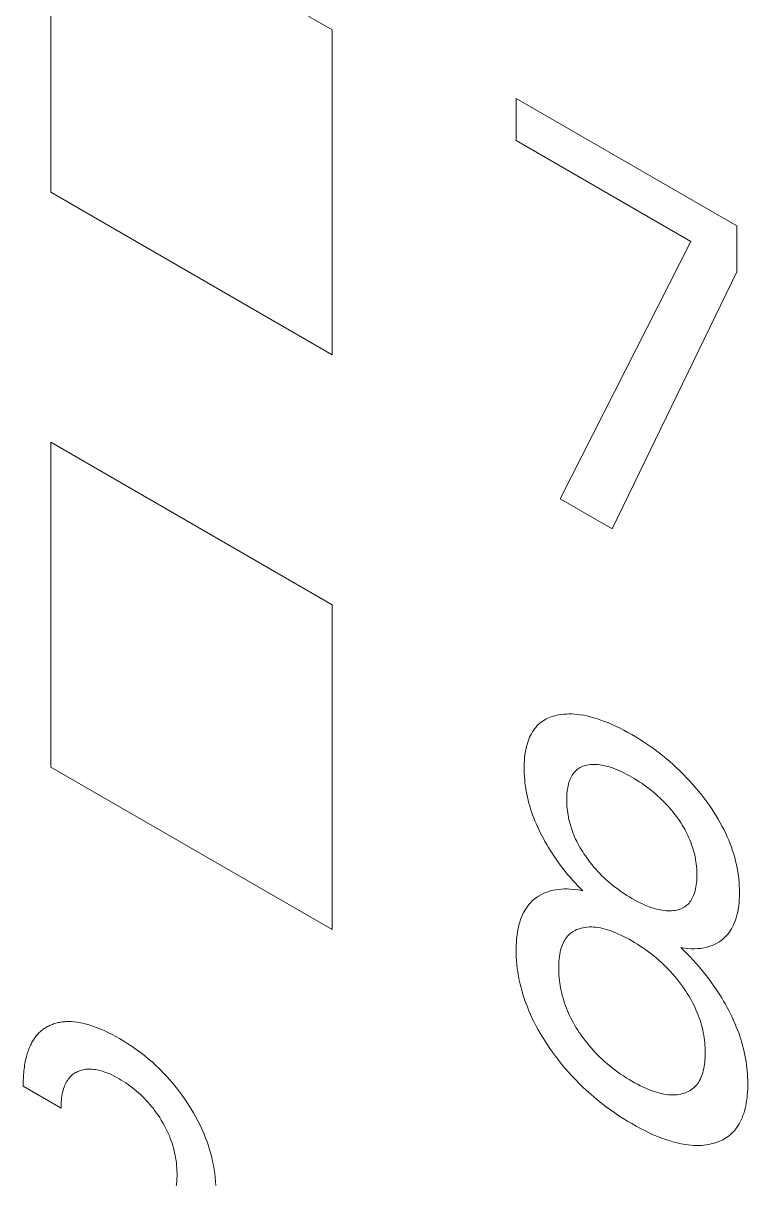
# Model space of a CAD drawing. Header units: inches. Extents: x 67578 to 72421, y -34894 to -31675.
# Drawn here: x 69722.44 to 69726.2, y -33403.04 to -33397.01 of the extents above; entities that cross this region are included whole.
import ezdxf

# ---------------------------------------------------------------- set-up
doc = ezdxf.new("R2010")
doc.units = ezdxf.units.IN
doc.header["$MEASUREMENT"] = 0

# ---------------------------------------------------------------- blocks, each defined once
blk = doc.blocks.new('ET200S')
at = {"lineweight": 0}
for p, q in [((82.6929, -31.0604), (81.7737, -30.5297)), ((81.7737, -30.5297), (81.7737, -31.5912)), ((82.6929, -32.1219), (82.6929, -31.0604)), ((83.2939, -31.2849), (84.0148, -31.7011)), ((83.2939, -31.4221), (83.2939, -31.2849)), ((83.8653, -31.7519), (83.2939, -31.4221)), ((81.7737, -31.5912), (82.6929, -32.1219)), ((84.0148, -31.7011), (84.0148, -31.8513)), ((83.4375, -32.5926), (83.8653, -31.7519)), ((84.0148, -31.8513), (83.6082, -32.6911)), ((82.6929, -32.9384), (81.7737, -32.4077)), ((81.7737, -32.4077), (81.7737, -33.4691)), ((83.6082, -32.6911), (83.4375, -32.5926)), ((82.6929, -33.9998), (82.6929, -32.9384)), ((83.3915, -33.3123), (83.386, -33.3153)), ((83.3971, -33.3095), (83.3915, -33.3123)), ((83.4029, -33.307), (83.3971, -33.3095)), ((83.4088, -33.3047), (83.4029, -33.307)), ((83.4149, -33.3028), (83.4088, -33.3047)), ((83.4211, -33.301), (83.4149, -33.3028)), ((83.4274, -33.2996), (83.4211, -33.301)), ((83.4338, -33.2983), (83.4274, -33.2996)), ((83.442, -33.297), (83.4338, -33.2983)), ((83.4504, -33.2961), (83.442, -33.297)), ((83.459, -33.2956), (83.4504, -33.2961)), ((83.4676, -33.2954), (83.459, -33.2956)), ((83.4764, -33.2955), (83.4676, -33.2954)), ((83.4853, -33.296), (83.4764, -33.2955)), ((83.4943, -33.2968), (83.4853, -33.296)), ((83.5033, -33.298), (83.4943, -33.2968)), ((83.5144, -33.2998), (83.5033, -33.298)), ((83.5256, -33.302), (83.5144, -33.2998)), ((83.5369, -33.3047), (83.5256, -33.302)), ((83.5482, -33.3078), (83.5369, -33.3047)), ((83.5597, -33.3113), (83.5482, -33.3078)), ((83.5712, -33.3152), (83.5597, -33.3113)), ((83.3505, -33.349), (83.347, -33.3543)), ((83.3541, -33.344), (83.3505, -33.349)), ((83.358, -33.3391), (83.3541, -33.344)), ((83.3621, -33.3346), (83.358, -33.3391)), ((83.3663, -33.3303), (83.3621, -33.3346)), ((83.3707, -33.3263), (83.3663, -33.3303)), ((83.3756, -33.3224), (83.3707, -33.3263)), ((83.3807, -33.3187), (83.3756, -33.3224)), ((83.386, -33.3153), (83.3807, -33.3187)), ((83.5828, -33.3195), (83.5712, -33.3152)), ((83.5954, -33.3246), (83.5828, -33.3195)), ((83.6081, -33.3301), (83.5954, -33.3246)), ((83.6209, -33.336), (83.6081, -33.3301)), ((83.6337, -33.3422), (83.6209, -33.336)), ((83.6464, -33.3488), (83.6337, -33.3422)), ((83.6592, -33.3557), (83.6464, -33.3488)), ((83.3329, -33.3843), (83.3306, -33.3914)), ((83.3353, -33.3779), (83.3329, -33.3843)), ((83.3379, -33.3717), (83.3353, -33.3779)), ((83.3407, -33.3656), (83.3379, -33.3717)), ((83.3438, -33.3599), (83.3407, -33.3656)), ((83.347, -33.3543), (83.3438, -33.3599)), ((83.6721, -33.363), (83.6592, -33.3557)), ((83.6849, -33.3705), (83.6721, -33.363)), ((83.6977, -33.3784), (83.6849, -33.3705)), ((83.7105, -33.3865), (83.6977, -33.3784)), ((83.7232, -33.395), (83.7105, -33.3865)), ((83.3238, -33.4218), (83.3227, -33.4298)), ((83.3252, -33.4139), (83.3238, -33.4218)), ((83.3267, -33.4062), (83.3252, -33.4139)), ((83.3285, -33.3987), (83.3267, -33.4062)), ((83.3306, -33.3914), (83.3285, -33.3987)), ((83.736, -33.4039), (83.7232, -33.395)), ((83.7487, -33.4131), (83.736, -33.4039)), ((83.7613, -33.4226), (83.7487, -33.4131)), ((83.7729, -33.4317), (83.7613, -33.4226)), ((83.3204, -33.4636), (83.3203, -33.4723)), ((83.3206, -33.4549), (83.3204, -33.4636)), ((83.3211, -33.4464), (83.3206, -33.4549)), ((83.3218, -33.438), (83.3211, -33.4464)), ((83.3227, -33.4298), (83.3218, -33.438)), ((83.512, -33.4664), (83.5164, -33.4648)), ((83.5164, -33.4648), (83.5209, -33.4635)), ((83.5209, -33.4635), (83.5255, -33.4624)), ((83.5255, -33.4624), (83.5311, -33.4613)), ((83.5311, -33.4613), (83.5369, -33.4606)), ((83.5369, -33.4606), (83.5427, -33.4602)), ((83.5427, -33.4602), (83.5487, -33.46)), ((83.5487, -33.46), (83.5548, -33.4602)), ((83.5548, -33.4602), (83.5609, -33.4606)), ((83.5609, -33.4606), (83.5672, -33.4613)), ((83.5672, -33.4613), (83.574, -33.4624)), ((83.574, -33.4624), (83.5808, -33.4638)), ((83.5808, -33.4638), (83.5878, -33.4654)), ((83.5878, -33.4654), (83.5948, -33.4673)), ((83.7844, -33.4411), (83.7729, -33.4317)), ((83.7959, -33.4508), (83.7844, -33.4411)), ((83.8073, -33.4608), (83.7959, -33.4508)), ((83.8185, -33.4712), (83.8073, -33.4608)), ((81.7737, -33.4691), (82.6929, -33.9998)), ((83.3203, -33.4723), (83.3204, -33.4814)), ((83.3204, -33.4814), (83.3207, -33.4906)), ((83.3207, -33.4906), (83.3212, -33.4999)), ((83.3212, -33.4999), (83.3219, -33.5093)), ((83.4723, -33.5042), (83.4746, -33.4998)), ((83.4746, -33.4998), (83.4771, -33.4956)), ((83.4771, -33.4956), (83.4797, -33.4916)), ((83.4797, -33.4916), (83.4825, -33.4879)), ((83.4825, -33.4879), (83.4855, -33.4843)), ((83.4855, -33.4843), (83.4887, -33.4811)), ((83.4887, -33.4811), (83.4922, -33.478)), ((83.4922, -33.478), (83.4958, -33.4751)), ((83.4958, -33.4751), (83.4997, -33.4726)), ((83.4997, -33.4726), (83.5036, -33.4702)), ((83.5036, -33.4702), (83.5078, -33.4682)), ((83.5078, -33.4682), (83.512, -33.4664)), ((83.5948, -33.4673), (83.6018, -33.4695)), ((83.6018, -33.4695), (83.6089, -33.4719)), ((83.6089, -33.4719), (83.616, -33.4745)), ((83.616, -33.4745), (83.624, -33.4777)), ((83.624, -33.4777), (83.6319, -33.4812)), ((83.6319, -33.4812), (83.6399, -33.4849)), ((83.6399, -33.4849), (83.648, -33.4888)), ((83.648, -33.4888), (83.656, -33.4929)), ((83.656, -33.4929), (83.664, -33.4973)), ((83.664, -33.4973), (83.6721, -33.5019)), ((83.6721, -33.5019), (83.6801, -33.5066)), ((83.8297, -33.4818), (83.8185, -33.4712)), ((83.8408, -33.4928), (83.8297, -33.4818)), ((83.8511, -33.5035), (83.8408, -33.4928)), ((83.8614, -33.5145), (83.8511, -33.5035)), ((83.3219, -33.5093), (83.3228, -33.5188)), ((83.3228, -33.5188), (83.324, -33.5284)), ((83.324, -33.5284), (83.3254, -33.5381)), ((83.3254, -33.5381), (83.327, -33.5478)), ((83.4615, -33.5423), (83.4625, -33.5361)), ((83.4625, -33.5361), (83.4636, -33.5301)), ((83.4636, -33.5301), (83.465, -33.5243)), ((83.465, -33.5243), (83.4667, -33.5187)), ((83.4667, -33.5187), (83.4684, -33.5137)), ((83.4684, -33.5137), (83.4703, -33.5089)), ((83.4703, -33.5089), (83.4723, -33.5042)), ((83.6801, -33.5066), (83.6881, -33.5115)), ((83.6881, -33.5115), (83.6962, -33.5166)), ((83.6962, -33.5166), (83.7042, -33.5219)), ((83.7042, -33.5219), (83.7122, -33.5275)), ((83.7122, -33.5275), (83.7202, -33.5332)), ((83.7202, -33.5332), (83.7281, -33.5392)), ((83.7281, -33.5392), (83.7352, -33.5448)), ((83.8715, -33.5257), (83.8614, -33.5145)), ((83.8815, -33.5373), (83.8715, -33.5257)), ((83.8913, -33.5491), (83.8815, -33.5373)), ((83.327, -33.5478), (83.3289, -33.5576)), ((83.3289, -33.5576), (83.331, -33.5675)), ((83.331, -33.5675), (83.3333, -33.577)), ((83.3333, -33.577), (83.3358, -33.5865)), ((83.4593, -33.5752), (83.4594, -33.5684)), ((83.4594, -33.5822), (83.4593, -33.5752)), ((83.4594, -33.5684), (83.4597, -33.5617)), ((83.4597, -33.5617), (83.4601, -33.5551)), ((83.4601, -33.5551), (83.4607, -33.5486)), ((83.4607, -33.5486), (83.4615, -33.5423)), ((83.7352, -33.5448), (83.7423, -33.5506)), ((83.7423, -33.5506), (83.7494, -33.5566)), ((83.7494, -33.5566), (83.7564, -33.5627)), ((83.7564, -33.5627), (83.7633, -33.5691)), ((83.7633, -33.5691), (83.7702, -33.5757)), ((83.7702, -33.5757), (83.777, -33.5825)), ((83.9009, -33.5611), (83.8913, -33.5491)), ((83.9104, -33.5735), (83.9009, -33.5611)), ((83.9182, -33.584), (83.9104, -33.5735)), ((83.3358, -33.5865), (83.3385, -33.596)), ((83.3385, -33.596), (83.3414, -33.6056)), ((83.3414, -33.6056), (83.3445, -33.6152)), ((83.3445, -33.6152), (83.3479, -33.6248)), ((83.4596, -33.5892), (83.4594, -33.5822)), ((83.4601, -33.5963), (83.4596, -33.5892)), ((83.4606, -33.6036), (83.4601, -33.5963)), ((83.4614, -33.6108), (83.4606, -33.6036)), ((83.4624, -33.6182), (83.4614, -33.6108)), ((83.777, -33.5825), (83.7832, -33.589)), ((83.7832, -33.589), (83.7894, -33.5956)), ((83.7894, -33.5956), (83.7954, -33.6025)), ((83.7954, -33.6025), (83.8014, -33.6095)), ((83.8014, -33.6095), (83.8073, -33.6167)), ((83.8073, -33.6167), (83.813, -33.6241)), ((83.9258, -33.5948), (83.9182, -33.584)), ((83.9333, -33.6057), (83.9258, -33.5948)), ((83.9405, -33.6167), (83.9333, -33.6057)), ((83.9476, -33.628), (83.9405, -33.6167)), ((83.3479, -33.6248), (83.3515, -33.6344)), ((83.3515, -33.6344), (83.3552, -33.644)), ((83.3552, -33.644), (83.3592, -33.6536)), ((83.3592, -33.6536), (83.3634, -33.6631)), ((83.4636, -33.6257), (83.4624, -33.6182)), ((83.465, -33.6332), (83.4636, -33.6257)), ((83.4666, -33.6407), (83.465, -33.6332)), ((83.4683, -33.6477), (83.4666, -33.6407)), ((83.4701, -33.6548), (83.4683, -33.6477)), ((83.4722, -33.6619), (83.4701, -33.6548)), ((83.813, -33.6241), (83.8186, -33.6316)), ((83.8186, -33.6316), (83.8197, -33.6331)), ((83.8197, -33.6331), (83.8242, -33.6393)), ((83.8242, -33.6393), (83.8285, -33.6457)), ((83.8285, -33.6457), (83.8328, -33.6522)), ((83.8328, -33.6522), (83.8369, -33.6588)), ((83.9545, -33.6393), (83.9476, -33.628)), ((83.961, -33.6509), (83.9545, -33.6393)), ((83.9674, -33.6625), (83.961, -33.6509)), ((83.3634, -33.6631), (83.3679, -33.6731)), ((83.3679, -33.6731), (83.3727, -33.683)), ((83.3727, -33.683), (83.3777, -33.6928)), ((83.3777, -33.6928), (83.3829, -33.7026)), ((83.4744, -33.6689), (83.4722, -33.6619)), ((83.4769, -33.676), (83.4744, -33.6689)), ((83.4795, -33.6831), (83.4769, -33.676)), ((83.4823, -33.6902), (83.4795, -33.6831)), ((83.4852, -33.6972), (83.4823, -33.6902)), ((83.8369, -33.6588), (83.8409, -33.6654)), ((83.8409, -33.6654), (83.8447, -33.6721)), ((83.8447, -33.6721), (83.8485, -33.6789)), ((83.8485, -33.6789), (83.852, -33.6858)), ((83.852, -33.6858), (83.8554, -33.6928)), ((83.8554, -33.6928), (83.8586, -33.6997)), ((83.9734, -33.6743), (83.9674, -33.6625)), ((83.9788, -33.6854), (83.9734, -33.6743)), ((83.9839, -33.6967), (83.9788, -33.6854)), ((83.3829, -33.7026), (83.3882, -33.7122)), ((83.3882, -33.7122), (83.3938, -33.7218)), ((83.3938, -33.7218), (83.3994, -33.7313)), ((83.3994, -33.7313), (83.4052, -33.7407)), ((83.4884, -33.7042), (83.4852, -33.6972)), ((83.4918, -33.7114), (83.4884, -33.7042)), ((83.4954, -33.7184), (83.4918, -33.7114)), ((83.4992, -33.7255), (83.4954, -33.7184)), ((83.5031, -33.7324), (83.4992, -33.7255)), ((83.8586, -33.6997), (83.8616, -33.7067)), ((83.8616, -33.7067), (83.8644, -33.7137)), ((83.8644, -33.7137), (83.867, -33.7208)), ((83.867, -33.7208), (83.8695, -33.7278)), ((83.8695, -33.7278), (83.8718, -33.7348)), ((83.9887, -33.708), (83.9839, -33.6967)), ((83.9932, -33.7193), (83.9887, -33.708)), ((83.9975, -33.7307), (83.9932, -33.7193)), ((84.0014, -33.742), (83.9975, -33.7307)), ((83.4052, -33.7407), (83.4112, -33.75)), ((83.4112, -33.75), (83.4172, -33.7592)), ((83.4172, -33.7592), (83.4244, -33.7697)), ((83.5072, -33.7392), (83.5031, -33.7324)), ((83.5114, -33.746), (83.5072, -33.7392)), ((83.5157, -33.7527), (83.5114, -33.746)), ((83.5202, -33.7593), (83.5157, -33.7527)), ((83.5247, -33.7657), (83.5202, -33.7593)), ((83.5303, -33.7734), (83.5247, -33.7657)), ((83.8718, -33.7348), (83.8739, -33.7419)), ((83.8739, -33.7419), (83.8757, -33.7489)), ((83.8757, -33.7489), (83.8774, -33.7558)), ((83.8774, -33.7558), (83.8791, -33.7633)), ((83.8791, -33.7633), (83.8805, -33.7708)), ((84.005, -33.7534), (84.0014, -33.742)), ((84.0083, -33.7647), (84.005, -33.7534)), ((84.0112, -33.776), (84.0083, -33.7647)), ((83.4244, -33.7697), (83.4317, -33.78)), ((83.4317, -33.78), (83.4392, -33.7902)), ((83.4392, -33.7902), (83.4468, -33.8002)), ((83.4468, -33.8002), (83.4545, -33.81)), ((83.5361, -33.7809), (83.5303, -33.7734)), ((83.542, -33.7883), (83.5361, -33.7809)), ((83.548, -33.7954), (83.542, -33.7883)), ((83.554, -33.8024), (83.548, -33.7954)), ((83.5602, -33.8092), (83.554, -33.8024)), ((83.8805, -33.7708), (83.8817, -33.7782)), ((83.8817, -33.7782), (83.8827, -33.7855)), ((83.8827, -33.7855), (83.8834, -33.7927)), ((83.8834, -33.7927), (83.884, -33.7999)), ((83.884, -33.7999), (83.8845, -33.8069)), ((83.8845, -33.8069), (83.8847, -33.8139)), ((84.014, -33.7878), (84.0112, -33.776)), ((84.0164, -33.7996), (84.014, -33.7878)), ((84.0185, -33.8113), (84.0164, -33.7996)), ((83.4545, -33.81), (83.4623, -33.8195)), ((83.4623, -33.8195), (83.4703, -33.8289)), ((83.4703, -33.8289), (83.4784, -33.8381)), ((83.4784, -33.8381), (83.4866, -33.8472)), ((83.5665, -33.8159), (83.5602, -33.8092)), ((83.5733, -33.8228), (83.5665, -33.8159)), ((83.5802, -33.8295), (83.5733, -33.8228)), ((83.5872, -33.836), (83.5802, -33.8295)), ((83.5942, -33.8422), (83.5872, -33.836)), ((83.6013, -33.8483), (83.5942, -33.8422)), ((83.8841, -33.8411), (83.8835, -33.8477)), ((83.8845, -33.8345), (83.8841, -33.8411)), ((83.8847, -33.8277), (83.8845, -33.8345)), ((83.8847, -33.8139), (83.8848, -33.8208)), ((83.8848, -33.8208), (83.8847, -33.8277)), ((84.0202, -33.8228), (84.0185, -33.8113)), ((84.0215, -33.8342), (84.0202, -33.8228)), ((84.0226, -33.8455), (84.0215, -33.8342)), ((83.3823, -33.8824), (83.3746, -33.8862)), ((83.3903, -33.879), (83.3823, -33.8824)), ((83.3984, -33.876), (83.3903, -33.879)), ((83.4067, -33.8734), (83.3984, -33.876)), ((83.4151, -33.8713), (83.4067, -33.8734)), ((83.4237, -33.8696), (83.4151, -33.8713)), ((83.4324, -33.8683), (83.4237, -33.8696)), ((83.4417, -33.8674), (83.4324, -33.8683)), ((83.451, -33.8669), (83.4417, -33.8674)), ((83.4606, -33.8669), (83.451, -33.8669)), ((83.4703, -33.8673), (83.4606, -33.8669)), ((83.484, -33.8685), (83.4703, -33.8673)), ((83.4979, -33.8703), (83.484, -33.8685)), ((83.4866, -33.8472), (83.495, -33.856)), ((83.495, -33.856), (83.5034, -33.8646)), ((83.5119, -33.8729), (83.4979, -33.8703)), ((83.5034, -33.8646), (83.5119, -33.8729)), ((83.6084, -33.8542), (83.6013, -33.8483)), ((83.6156, -33.8599), (83.6084, -33.8542)), ((83.6236, -33.8659), (83.6156, -33.8599)), ((83.6316, -33.8718), (83.6236, -33.8659)), ((83.6397, -33.8774), (83.6316, -33.8718)), ((83.6478, -33.8827), (83.6397, -33.8774)), ((83.6559, -33.8879), (83.6478, -33.8827)), ((83.8759, -33.883), (83.874, -33.8879)), ((83.8775, -33.878), (83.8759, -33.883)), ((83.8791, -33.8723), (83.8775, -33.878)), ((83.8805, -33.8664), (83.8791, -33.8723)), ((83.8817, -33.8603), (83.8805, -33.8664)), ((83.8827, -33.8541), (83.8817, -33.8603)), ((83.8835, -33.8477), (83.8827, -33.8541)), ((84.0233, -33.8567), (84.0226, -33.8455)), ((84.0237, -33.8677), (84.0233, -33.8567)), ((84.0239, -33.8786), (84.0237, -33.8677)), ((84.0237, -33.8898), (84.0239, -33.8786)), ((83.3354, -33.9182), (83.3307, -33.9243)), ((83.3404, -33.9126), (83.3354, -33.9182)), ((83.3466, -33.9063), (83.3404, -33.9126)), ((83.3532, -33.9006), (83.3466, -33.9063)), ((83.36, -33.8953), (83.3532, -33.9006)), ((83.3672, -33.8906), (83.36, -33.8953)), ((83.3746, -33.8862), (83.3672, -33.8906)), ((83.664, -33.8929), (83.6559, -33.8879)), ((83.6721, -33.8977), (83.664, -33.8929)), ((83.6802, -33.9022), (83.6721, -33.8977)), ((83.6883, -33.9066), (83.6802, -33.9022)), ((83.6964, -33.9108), (83.6883, -33.9066)), ((83.7044, -33.9147), (83.6964, -33.9108)), ((83.7125, -33.9184), (83.7044, -33.9147)), ((83.7205, -33.9219), (83.7125, -33.9184)), ((83.8523, -33.9195), (83.8487, -33.9224)), ((83.8557, -33.9163), (83.8523, -33.9195)), ((83.8589, -33.913), (83.8557, -33.9163)), ((83.8619, -33.9094), (83.8589, -33.913)), ((83.8647, -33.9055), (83.8619, -33.9094)), ((83.8673, -33.9014), (83.8647, -33.9055)), ((83.8697, -33.8971), (83.8673, -33.9014)), ((83.8719, -33.8926), (83.8697, -33.8971)), ((83.874, -33.8879), (83.8719, -33.8926)), ((84.0213, -33.9223), (84.0224, -33.9117)), ((84.0224, -33.9117), (84.0232, -33.9009)), ((84.0232, -33.9009), (84.0237, -33.8898)), ((83.3146, -33.9517), (83.3113, -33.9593)), ((83.3182, -33.9443), (83.3146, -33.9517)), ((83.3221, -33.9373), (83.3182, -33.9443)), ((83.3263, -33.9306), (83.3221, -33.9373)), ((83.3307, -33.9243), (83.3263, -33.9306)), ((83.7285, -33.9251), (83.7205, -33.9219)), ((83.7357, -33.9277), (83.7285, -33.9251)), ((83.7428, -33.93), (83.7357, -33.9277)), ((83.7499, -33.9321), (83.7428, -33.93)), ((83.7569, -33.934), (83.7499, -33.9321)), ((83.7639, -33.9356), (83.7569, -33.934)), ((83.7708, -33.9368), (83.7639, -33.9356)), ((83.7776, -33.9378), (83.7708, -33.9368)), ((83.7839, -33.9384), (83.7776, -33.9378)), ((83.7901, -33.9387), (83.7839, -33.9384)), ((83.7962, -33.9387), (83.7901, -33.9387)), ((83.8022, -33.9385), (83.7962, -33.9387)), ((83.808, -33.9379), (83.8022, -33.9385)), ((83.8138, -33.937), (83.808, -33.9379)), ((83.8194, -33.9359), (83.8138, -33.937)), ((83.8239, -33.9346), (83.8194, -33.9359)), ((83.8284, -33.9332), (83.8239, -33.9346)), ((83.8327, -33.9315), (83.8284, -33.9332)), ((83.8369, -33.9296), (83.8327, -33.9315)), ((83.841, -33.9275), (83.8369, -33.9296)), ((83.8449, -33.9251), (83.841, -33.9275)), ((83.8487, -33.9224), (83.8449, -33.9251)), ((84.0131, -33.9617), (84.0157, -33.9524)), ((84.0157, -33.9524), (84.0179, -33.9426)), ((84.0179, -33.9426), (84.0198, -33.9326)), ((84.0198, -33.9326), (84.0213, -33.9223)), ((83.3004, -33.996), (83.2984, -34.0068)), ((83.3028, -33.9856), (83.3004, -33.996)), ((83.3056, -33.9755), (83.3028, -33.9856)), ((83.3083, -33.9673), (83.3056, -33.9755)), ((83.3113, -33.9593), (83.3083, -33.9673)), ((83.4965, -33.998), (83.5016, -33.9963)), ((83.5016, -33.9963), (83.5067, -33.9949)), ((83.5067, -33.9949), (83.513, -33.9935)), ((83.513, -33.9935), (83.5195, -33.9924)), ((83.5195, -33.9924), (83.5261, -33.9917)), ((83.5261, -33.9917), (83.5329, -33.9913)), ((83.5329, -33.9913), (83.5397, -33.9913)), ((83.5397, -33.9913), (83.5467, -33.9916)), ((83.5467, -33.9916), (83.5538, -33.9922)), ((83.5538, -33.9922), (83.5614, -33.9932)), ((83.5614, -33.9932), (83.5692, -33.9945)), ((83.5692, -33.9945), (83.577, -33.9962)), ((83.577, -33.9962), (83.5849, -33.9982)), ((83.9977, -33.9973), (84.0013, -33.9907)), ((84.0013, -33.9907), (84.0047, -33.9839)), ((84.0047, -33.9839), (84.0078, -33.9768)), ((84.0078, -33.9768), (84.0106, -33.9694)), ((84.0106, -33.9694), (84.0131, -33.9617)), ((83.2955, -34.0292), (83.2947, -34.0408)), ((83.2968, -34.0178), (83.2955, -34.0292)), ((83.2984, -34.0068), (83.2968, -34.0178)), ((83.45, -34.0392), (83.4528, -34.0343)), ((83.4528, -34.0343), (83.4557, -34.0297)), ((83.4557, -34.0297), (83.4589, -34.0254)), ((83.4589, -34.0254), (83.4622, -34.0213)), ((83.4622, -34.0213), (83.4658, -34.0174)), ((83.4658, -34.0174), (83.4696, -34.0138)), ((83.4696, -34.0138), (83.4737, -34.0105)), ((83.4737, -34.0105), (83.4779, -34.0074)), ((83.4779, -34.0074), (83.4823, -34.0047)), ((83.4823, -34.0047), (83.4869, -34.0022)), ((83.4869, -34.0022), (83.4917, -34)), ((83.4917, -34), (83.4965, -33.998)), ((83.5849, -33.9982), (83.5929, -34.0006)), ((83.5929, -34.0006), (83.6009, -34.0032)), ((83.6009, -34.0032), (83.6089, -34.0061)), ((83.6089, -34.0061), (83.6179, -34.0096)), ((83.6179, -34.0096), (83.6268, -34.0134)), ((83.6268, -34.0134), (83.6359, -34.0175)), ((83.6359, -34.0175), (83.6449, -34.0219)), ((83.6449, -34.0219), (83.6539, -34.0265)), ((83.6539, -34.0265), (83.663, -34.0314)), ((83.663, -34.0314), (83.6721, -34.0365)), ((83.9626, -34.0364), (83.9689, -34.0315)), ((83.9689, -34.0315), (83.975, -34.0261)), ((83.975, -34.0261), (83.9808, -34.0203)), ((83.9808, -34.0203), (83.9854, -34.0151)), ((83.9854, -34.0151), (83.9898, -34.0094)), ((83.9898, -34.0094), (83.9939, -34.0035)), ((83.9939, -34.0035), (83.9977, -33.9973)), ((83.2941, -34.0527), (83.2939, -34.0648)), ((83.2939, -34.0648), (83.2941, -34.0767)), ((83.2947, -34.0408), (83.2941, -34.0527)), ((83.4378, -34.0739), (83.4394, -34.0673)), ((83.4394, -34.0673), (83.4412, -34.0608)), ((83.4412, -34.0608), (83.4431, -34.0551)), ((83.4431, -34.0551), (83.4452, -34.0496)), ((83.4452, -34.0496), (83.4475, -34.0443)), ((83.4475, -34.0443), (83.45, -34.0392)), ((83.6721, -34.0365), (83.6812, -34.0419)), ((83.6812, -34.0419), (83.6903, -34.0475)), ((83.6903, -34.0475), (83.6994, -34.0534)), ((83.6994, -34.0534), (83.7085, -34.0594)), ((83.7085, -34.0594), (83.7176, -34.0658)), ((83.7176, -34.0658), (83.7266, -34.0724)), ((83.7266, -34.0724), (83.7356, -34.0792)), ((83.8322, -34.0587), (83.8436, -34.0605)), ((83.8425, -34.0685), (83.8322, -34.0587)), ((83.8528, -34.0787), (83.8425, -34.0685)), ((83.8436, -34.0605), (83.855, -34.0618)), ((83.855, -34.0618), (83.8661, -34.0624)), ((83.8661, -34.0624), (83.8768, -34.0625)), ((83.8768, -34.0625), (83.8874, -34.062)), ((83.8874, -34.062), (83.8977, -34.061)), ((83.8977, -34.061), (83.9077, -34.0594)), ((83.9077, -34.0594), (83.9174, -34.0571)), ((83.9174, -34.0571), (83.9269, -34.0543)), ((83.9269, -34.0543), (83.9345, -34.0516)), ((83.9345, -34.0516), (83.9418, -34.0484)), ((83.9418, -34.0484), (83.949, -34.0448)), ((83.949, -34.0448), (83.9559, -34.0408)), ((83.9559, -34.0408), (83.9626, -34.0364)), ((83.2941, -34.0767), (83.2945, -34.0889)), ((83.2945, -34.0889), (83.2953, -34.1012)), ((83.2953, -34.1012), (83.2963, -34.1137)), ((83.4331, -34.1174), (83.4334, -34.1098)), ((83.4334, -34.1098), (83.4339, -34.1023)), ((83.4339, -34.1023), (83.4345, -34.0949)), ((83.4345, -34.0949), (83.4354, -34.0878)), ((83.4354, -34.0878), (83.4365, -34.0807)), ((83.4365, -34.0807), (83.4378, -34.0739)), ((83.7356, -34.0792), (83.7437, -34.0856)), ((83.7437, -34.0856), (83.7518, -34.0923)), ((83.7518, -34.0923), (83.7598, -34.0992)), ((83.7598, -34.0992), (83.7677, -34.1063)), ((83.7677, -34.1063), (83.7755, -34.1137)), ((83.8629, -34.0891), (83.8528, -34.0787)), ((83.8729, -34.0999), (83.8629, -34.0891)), ((83.8827, -34.1107), (83.8729, -34.0999)), ((83.8923, -34.1218), (83.8827, -34.1107)), ((83.2963, -34.1137), (83.2978, -34.1263)), ((83.2978, -34.1263), (83.2996, -34.139)), ((83.2996, -34.139), (83.3017, -34.1519)), ((83.433, -34.1251), (83.4331, -34.1174)), ((83.4331, -34.1331), (83.433, -34.1251)), ((83.4334, -34.1411), (83.4331, -34.1331)), ((83.4338, -34.1493), (83.4334, -34.1411)), ((83.7755, -34.1137), (83.7833, -34.1213)), ((83.7833, -34.1213), (83.791, -34.1291)), ((83.791, -34.1291), (83.7981, -34.1367)), ((83.7981, -34.1367), (83.8051, -34.1445)), ((83.8051, -34.1445), (83.8119, -34.1524)), ((83.9017, -34.1331), (83.8923, -34.1218)), ((83.911, -34.1447), (83.9017, -34.1331)), ((83.9202, -34.1565), (83.911, -34.1447)), ((83.3017, -34.1519), (83.3042, -34.1649)), ((83.3042, -34.1649), (83.3071, -34.178)), ((83.3071, -34.178), (83.3102, -34.1903)), ((83.4345, -34.1576), (83.4338, -34.1493)), ((83.4353, -34.166), (83.4345, -34.1576)), ((83.4364, -34.1744), (83.4353, -34.166)), ((83.4377, -34.1829), (83.4364, -34.1744)), ((83.4393, -34.1915), (83.4377, -34.1829)), ((83.8119, -34.1524), (83.8187, -34.1606)), ((83.8187, -34.1606), (83.8253, -34.169)), ((83.8253, -34.169), (83.8318, -34.1775)), ((83.8318, -34.1775), (83.8382, -34.1863)), ((83.8382, -34.1863), (83.8433, -34.1936)), ((83.9291, -34.1685), (83.9202, -34.1565)), ((83.9379, -34.1808), (83.9291, -34.1685)), ((83.9464, -34.1932), (83.9379, -34.1808)), ((83.3102, -34.1903), (83.3137, -34.2027)), ((83.3137, -34.2027), (83.3174, -34.2152)), ((83.3174, -34.2152), (83.3215, -34.2277)), ((83.441, -34.2002), (83.4393, -34.1915)), ((83.4429, -34.2082), (83.441, -34.2002)), ((83.4449, -34.2162), (83.4429, -34.2082)), ((83.4472, -34.2243), (83.4449, -34.2162)), ((83.4497, -34.2324), (83.4472, -34.2243)), ((83.8433, -34.1936), (83.8483, -34.201)), ((83.8483, -34.201), (83.8532, -34.2086)), ((83.8532, -34.2086), (83.8579, -34.2162)), ((83.8579, -34.2162), (83.8625, -34.2239)), ((83.8625, -34.2239), (83.8669, -34.2318)), ((83.953, -34.2031), (83.9464, -34.1932)), ((83.9594, -34.213), (83.953, -34.2031)), ((83.9656, -34.2231), (83.9594, -34.213)), ((83.9717, -34.2333), (83.9656, -34.2231)), ((83.3215, -34.2277), (83.3259, -34.2401)), ((83.3259, -34.2401), (83.3307, -34.2526)), ((83.3307, -34.2526), (83.3357, -34.265)), ((83.4523, -34.2405), (83.4497, -34.2324)), ((83.4552, -34.2486), (83.4523, -34.2405)), ((83.4583, -34.2567), (83.4552, -34.2486)), ((83.4616, -34.2648), (83.4583, -34.2567)), ((83.8669, -34.2318), (83.8712, -34.2397)), ((83.8712, -34.2397), (83.8753, -34.2477)), ((83.8753, -34.2477), (83.8791, -34.2557)), ((83.8791, -34.2557), (83.8827, -34.2636)), ((83.9777, -34.2436), (83.9717, -34.2333)), ((83.9834, -34.254), (83.9777, -34.2436)), ((83.989, -34.2645), (83.9834, -34.254)), ((83.3357, -34.265), (83.3411, -34.2774)), ((83.3411, -34.2774), (83.3467, -34.2897)), ((83.3467, -34.2897), (83.353, -34.3025)), ((83.4651, -34.2728), (83.4616, -34.2648)), ((83.4688, -34.2809), (83.4651, -34.2728)), ((83.4728, -34.289), (83.4688, -34.2809)), ((83.4769, -34.297), (83.4728, -34.289)), ((83.4813, -34.3048), (83.4769, -34.297)), ((83.8827, -34.2636), (83.886, -34.2716)), ((83.886, -34.2716), (83.8892, -34.2796)), ((83.8892, -34.2796), (83.8921, -34.2876)), ((83.8921, -34.2876), (83.8949, -34.2956)), ((83.8949, -34.2956), (83.8974, -34.3036)), ((83.9944, -34.275), (83.989, -34.2645)), ((83.9995, -34.2857), (83.9944, -34.275)), ((84.0045, -34.2964), (83.9995, -34.2857)), ((84.009, -34.3066), (84.0045, -34.2964)), ((83.353, -34.3025), (83.3596, -34.3151)), ((83.3596, -34.3151), (83.3664, -34.3277)), ((83.3664, -34.3277), (83.3736, -34.3401)), ((83.4858, -34.3127), (83.4813, -34.3048)), ((83.4904, -34.3204), (83.4858, -34.3127)), ((83.4952, -34.328), (83.4904, -34.3204)), ((83.5001, -34.3355), (83.4952, -34.328)), ((83.5052, -34.3429), (83.5001, -34.3355)), ((83.8974, -34.3036), (83.8997, -34.3116)), ((83.8997, -34.3116), (83.9018, -34.3196)), ((83.9018, -34.3196), (83.9037, -34.3275)), ((83.9037, -34.3275), (83.9055, -34.336)), ((83.9055, -34.336), (83.907, -34.3445)), ((84.0133, -34.3169), (84.009, -34.3066)), ((84.0173, -34.3272), (84.0133, -34.3169)), ((84.0212, -34.3375), (84.0173, -34.3272)), ((84.0248, -34.3479), (84.0212, -34.3375)), ((83.3736, -34.3401), (83.381, -34.3524)), ((83.381, -34.3524), (83.3886, -34.3645)), ((83.3886, -34.3645), (83.3965, -34.3764)), ((83.3965, -34.3764), (83.4045, -34.3882)), ((83.5067, -34.3452), (83.5052, -34.3429)), ((83.5129, -34.3537), (83.5067, -34.3452)), ((83.5192, -34.3621), (83.5129, -34.3537)), ((83.5256, -34.3702), (83.5192, -34.3621)), ((83.5321, -34.3783), (83.5256, -34.3702)), ((83.907, -34.3445), (83.9084, -34.3529)), ((83.9084, -34.3529), (83.9095, -34.3612)), ((83.9095, -34.3612), (83.9103, -34.3695)), ((83.9103, -34.3695), (83.911, -34.3776)), ((84.0282, -34.3582), (84.0248, -34.3479)), ((84.0313, -34.3685), (84.0282, -34.3582)), ((84.0342, -34.3788), (84.0313, -34.3685)), ((83.4045, -34.3882), (83.4127, -34.3998)), ((83.4127, -34.3998), (83.4229, -34.4136)), ((83.4229, -34.4136), (83.4333, -34.4271)), ((83.5388, -34.3861), (83.5321, -34.3783)), ((83.5456, -34.3937), (83.5388, -34.3861)), ((83.5525, -34.4011), (83.5456, -34.3937)), ((83.5602, -34.4091), (83.5525, -34.4011)), ((83.568, -34.4168), (83.5602, -34.4091)), ((83.911, -34.3776), (83.9115, -34.3857)), ((83.9115, -34.3857), (83.9118, -34.3937)), ((83.9118, -34.4094), (83.9115, -34.4172)), ((83.9118, -34.3937), (83.9119, -34.4015)), ((83.9119, -34.4015), (83.9118, -34.4094)), ((84.0369, -34.389), (84.0342, -34.3788)), ((84.0393, -34.3992), (84.0369, -34.389)), ((84.0416, -34.4099), (84.0393, -34.3992)), ((84.0436, -34.4204), (84.0416, -34.4099)), ((83.4333, -34.4271), (83.4438, -34.4403)), ((83.4438, -34.4403), (83.4546, -34.4532)), ((83.5759, -34.4243), (83.568, -34.4168)), ((83.5838, -34.4315), (83.5759, -34.4243)), ((83.5919, -34.4385), (83.5838, -34.4315)), ((83.5999, -34.4452), (83.5919, -34.4385)), ((83.6081, -34.4517), (83.5999, -34.4452)), ((83.6171, -34.4587), (83.6081, -34.4517)), ((83.9084, -34.4469), (83.9071, -34.4539)), ((83.9095, -34.4397), (83.9084, -34.4469)), ((83.9104, -34.4324), (83.9095, -34.4397)), ((83.9111, -34.4249), (83.9104, -34.4324)), ((83.9115, -34.4172), (83.9111, -34.4249)), ((84.0454, -34.4309), (84.0436, -34.4204)), ((84.0469, -34.4413), (84.0454, -34.4309)), ((84.0481, -34.4517), (84.0469, -34.4413)), ((84.0491, -34.4619), (84.0481, -34.4517)), ((83.4546, -34.4532), (83.4656, -34.4658)), ((83.4656, -34.4658), (83.4767, -34.4781)), ((83.4767, -34.4781), (83.488, -34.49)), ((83.488, -34.49), (83.5, -34.5022)), ((83.6262, -34.4654), (83.6171, -34.4587)), ((83.6354, -34.4718), (83.6262, -34.4654)), ((83.6445, -34.4779), (83.6354, -34.4718)), ((83.6537, -34.4838), (83.6445, -34.4779)), ((83.6629, -34.4894), (83.6537, -34.4838)), ((83.6721, -34.4948), (83.6629, -34.4894)), ((83.895, -34.4896), (83.8923, -34.4946)), ((83.8975, -34.4843), (83.895, -34.4896)), ((83.8998, -34.4789), (83.8975, -34.4843)), ((83.9019, -34.4732), (83.8998, -34.4789)), ((83.9038, -34.4674), (83.9019, -34.4732)), ((83.9056, -34.4607), (83.9038, -34.4674)), ((83.9071, -34.4539), (83.9056, -34.4607)), ((84.0499, -34.472), (84.0491, -34.4619)), ((84.0505, -34.4821), (84.0499, -34.472)), ((84.0508, -34.492), (84.0505, -34.4821)), ((81.8071, -34.5826), (81.6832, -34.5111)), ((83.5, -34.5022), (83.5121, -34.5141)), ((83.5121, -34.5141), (83.5244, -34.5256)), ((83.5244, -34.5256), (83.5368, -34.5367)), ((83.6812, -34.5), (83.6721, -34.4948)), ((83.6904, -34.505), (83.6812, -34.5)), ((83.6996, -34.5097), (83.6904, -34.505)), ((83.7087, -34.5141), (83.6996, -34.5097)), ((83.7179, -34.5183), (83.7087, -34.5141)), ((83.727, -34.5221), (83.7179, -34.5183)), ((83.736, -34.5256), (83.727, -34.5221)), ((83.7442, -34.5285), (83.736, -34.5256)), ((83.8585, -34.5279), (83.8538, -34.5302)), ((83.8631, -34.5253), (83.8585, -34.5279)), ((83.8674, -34.5224), (83.8631, -34.5253)), ((83.8716, -34.5192), (83.8674, -34.5224)), ((83.8756, -34.5158), (83.8716, -34.5192)), ((83.8794, -34.5121), (83.8756, -34.5158)), ((83.883, -34.5081), (83.8794, -34.5121)), ((83.8863, -34.5039), (83.883, -34.5081)), ((83.8894, -34.4993), (83.8863, -34.5039)), ((83.8923, -34.4946), (83.8894, -34.4993)), ((84.0501, -34.5307), (84.0506, -34.5212)), ((84.0506, -34.5212), (84.0508, -34.5115)), ((84.0509, -34.5018), (84.0508, -34.492)), ((84.0508, -34.5115), (84.0509, -34.5018)), ((83.5368, -34.5367), (83.5492, -34.5475)), ((83.5492, -34.5475), (83.5618, -34.5579)), ((83.5618, -34.5579), (83.5744, -34.568)), ((83.7523, -34.5311), (83.7442, -34.5285)), ((83.7603, -34.5334), (83.7523, -34.5311)), ((83.7683, -34.5354), (83.7603, -34.5334)), ((83.7762, -34.537), (83.7683, -34.5354)), ((83.784, -34.5383), (83.7762, -34.537)), ((83.7917, -34.5392), (83.784, -34.5383)), ((83.7988, -34.5397), (83.7917, -34.5392)), ((83.8058, -34.5399), (83.7988, -34.5397)), ((83.8127, -34.5398), (83.8058, -34.5399)), ((83.8195, -34.5393), (83.8127, -34.5398)), ((83.8261, -34.5384), (83.8195, -34.5393)), ((83.8326, -34.5372), (83.8261, -34.5384)), ((83.8389, -34.5356), (83.8326, -34.5372)), ((83.844, -34.5341), (83.8389, -34.5356)), ((83.849, -34.5323), (83.844, -34.5341)), ((83.8538, -34.5302), (83.849, -34.5323)), ((84.0458, -34.567), (84.0472, -34.5582)), ((84.0472, -34.5582), (84.0484, -34.5492)), ((84.0484, -34.5492), (84.0493, -34.54)), ((84.0493, -34.54), (84.0501, -34.5307)), ((83.5744, -34.568), (83.5883, -34.5786)), ((83.5883, -34.5786), (83.6021, -34.5887)), ((83.6021, -34.5887), (83.6161, -34.5985)), ((83.6161, -34.5985), (83.63, -34.6078)), ((84.0351, -34.6074), (84.0376, -34.6002)), ((84.0376, -34.6002), (84.0401, -34.5922)), ((84.0401, -34.5922), (84.0422, -34.584)), ((84.0422, -34.584), (84.0441, -34.5756)), ((84.0441, -34.5756), (84.0458, -34.567)), ((83.63, -34.6078), (83.644, -34.6168)), ((83.644, -34.6168), (83.658, -34.6255)), ((83.658, -34.6255), (83.6721, -34.6337)), ((83.6721, -34.6337), (83.6861, -34.6417)), ((83.6861, -34.6417), (83.7002, -34.6493)), ((84.0153, -34.6459), (84.0192, -34.6401)), ((84.0192, -34.6401), (84.0228, -34.6341)), ((84.0228, -34.6341), (84.0262, -34.6278)), ((84.0262, -34.6278), (84.0294, -34.6212)), ((84.0294, -34.6212), (84.0324, -34.6145)), ((84.0324, -34.6145), (84.0351, -34.6074)), ((83.7002, -34.6493), (83.7142, -34.6565)), ((83.7142, -34.6565), (83.7282, -34.6633)), ((83.7282, -34.6633), (83.7422, -34.6697)), ((83.7422, -34.6697), (83.7561, -34.6756)), ((83.7561, -34.6756), (83.77, -34.681)), ((83.976, -34.6827), (83.9818, -34.6791)), ((83.9818, -34.6791), (83.9873, -34.6752)), ((83.9873, -34.6752), (83.9927, -34.6709)), ((83.9927, -34.6709), (83.9978, -34.6663)), ((83.9978, -34.6663), (84.0025, -34.6617)), ((84.0025, -34.6617), (84.007, -34.6567)), ((84.007, -34.6567), (84.0112, -34.6514)), ((84.0112, -34.6514), (84.0153, -34.6459)), ((83.77, -34.681), (83.7818, -34.6853)), ((83.7818, -34.6853), (83.7935, -34.6892)), ((83.7935, -34.6892), (83.8052, -34.6927)), ((83.8052, -34.6927), (83.8168, -34.6958)), ((83.8168, -34.6958), (83.8283, -34.6984)), ((83.8283, -34.6984), (83.8396, -34.7007)), ((83.8396, -34.7007), (83.8565, -34.7032)), ((83.8565, -34.7032), (83.8652, -34.7041)), ((83.8652, -34.7041), (83.8739, -34.7046)), ((83.8739, -34.7046), (83.8824, -34.7049)), ((83.8824, -34.7049), (83.8909, -34.7049)), ((83.8909, -34.7049), (83.8992, -34.7046)), ((83.8992, -34.7046), (83.9075, -34.704)), ((83.9075, -34.704), (83.9156, -34.703)), ((83.9156, -34.703), (83.9235, -34.7017)), ((83.9235, -34.7017), (83.9314, -34.7001)), ((83.9314, -34.7001), (83.9382, -34.6985)), ((83.9382, -34.6985), (83.9448, -34.6965)), ((83.9448, -34.6965), (83.9514, -34.6943)), ((83.9514, -34.6943), (83.9578, -34.6919)), ((83.9578, -34.6919), (83.964, -34.6891)), ((83.964, -34.6891), (83.9701, -34.6861)), ((83.9701, -34.6861), (83.976, -34.6827))]:
    blk.add_line(p, q, dxfattribs=at)
for points in [[(81.8403, -34.3005), (81.8359, -34.3003), (81.8315, -34.3003), (81.8272, -34.3003), (81.8229, -34.3005), (81.8187, -34.3008), (81.8145, -34.3011), (81.8103, -34.3016), (81.8062, -34.3022), (81.8021, -34.3029), (81.7981, -34.3037), (81.7941, -34.3046), (81.7902, -34.3056), (81.7863, -34.3067), (81.7824, -34.3079), (81.7786, -34.3093), (81.7752, -34.3106), (81.7719, -34.312), (81.7686, -34.3135), (81.7653, -34.3151), (81.7621, -34.3168), (81.7589, -34.3185), (81.7558, -34.3204), (81.7528, -34.3224), (81.7498, -34.3244), (81.7468, -34.3265), (81.744, -34.3288), (81.7411, -34.3311), (81.7384, -34.3335), (81.7357, -34.336), (81.7331, -34.3386), (81.7305, -34.3413), (81.7281, -34.3441), (81.7256, -34.347), (81.7233, -34.35), (81.721, -34.3531), (81.7187, -34.3563), (81.7166, -34.3596), (81.7145, -34.363), (81.7125, -34.3665), (81.7106, -34.3701), (81.7087, -34.3737), (81.7069, -34.3775), (81.7052, -34.3813), (81.7035, -34.3851), (81.7019, -34.3891), (81.7004, -34.3931), (81.699, -34.3972), (81.6976, -34.4014), (81.6963, -34.4056), (81.695, -34.4099), (81.6938, -34.4143), (81.6925, -34.4198), (81.6912, -34.4254), (81.69, -34.4311), (81.6889, -34.4369), (81.6879, -34.4428), (81.687, -34.4487), (81.6862, -34.4547), (81.6855, -34.4608), (81.6849, -34.4669), (81.6844, -34.4731), (81.684, -34.4793), (81.6837, -34.4856), (81.6834, -34.492), (81.6833, -34.4983), (81.6832, -34.5047), (81.6832, -34.5111)], [(82.3125, -34.8358), (82.3117, -34.823), (82.3105, -34.8101), (82.309, -34.797), (82.3071, -34.7838), (82.3048, -34.7704), (82.3021, -34.7569), (82.2992, -34.7444), (82.2959, -34.7318), (82.2923, -34.7191), (82.2883, -34.7064), (82.284, -34.6936), (82.2793, -34.6809), (82.2743, -34.6682), (82.2689, -34.6556), (82.2622, -34.641), (82.2551, -34.6265), (82.2475, -34.6122), (82.2395, -34.5981), (82.2312, -34.5841), (82.2226, -34.5704), (82.2137, -34.557), (82.2039, -34.5431), (82.1939, -34.5295), (82.1837, -34.5162), (82.1732, -34.5033), (82.1624, -34.4908), (82.1515, -34.4786), (82.1399, -34.4664), (82.1281, -34.4546), (82.1161, -34.4432), (82.1041, -34.4322), (82.0918, -34.4217), (82.0795, -34.4116), (82.0661, -34.4012), (82.0525, -34.3912), (82.0389, -34.3817), (82.0252, -34.3727), (82.0115, -34.3641), (81.9978, -34.356), (81.9857, -34.3491), (81.9736, -34.3426), (81.9614, -34.3365), (81.9494, -34.3307), (81.9373, -34.3254), (81.9253, -34.3205), (81.9133, -34.3161), (81.9039, -34.3129), (81.8946, -34.3101), (81.8853, -34.3076), (81.8761, -34.3054), (81.867, -34.3036), (81.858, -34.3022), (81.8491, -34.3011), (81.8403, -34.3005)], [(81.8071, -34.5826), (81.8071, -34.5758), (81.8072, -34.5691), (81.8076, -34.5625), (81.8081, -34.5559), (81.8088, -34.5495), (81.8097, -34.5432), (81.8108, -34.5371), (81.8121, -34.5311), (81.8135, -34.5252), (81.815, -34.52), (81.8167, -34.515), (81.8185, -34.5101), (81.8205, -34.5054), (81.8226, -34.5009), (81.8249, -34.4966), (81.8274, -34.4925), (81.8301, -34.4886), (81.8329, -34.4849), (81.8356, -34.4818), (81.8384, -34.4788), (81.8414, -34.4761), (81.8445, -34.4735), (81.8477, -34.4711), (81.851, -34.4689), (81.8544, -34.4668), (81.8579, -34.465), (81.8615, -34.4632), (81.8652, -34.4617), (81.8696, -34.4601), (81.8741, -34.4588), (81.8787, -34.4577), (81.8834, -34.4568), (81.8881, -34.4561), (81.893, -34.4557), (81.8979, -34.4555), (81.903, -34.4555), (81.9082, -34.4558), (81.9136, -34.4563), (81.9189, -34.457), (81.9244, -34.458), (81.9299, -34.4592), (81.9355, -34.4606), (81.9411, -34.4622), (81.9467, -34.464), (81.9537, -34.4665), (81.9608, -34.4693), (81.9679, -34.4724), (81.975, -34.4757), (81.9822, -34.4793), (81.9893, -34.4831), (81.9965, -34.4871), (82.0038, -34.4915), (82.0111, -34.496), (82.0184, -34.5007), (82.0257, -34.5057), (82.0329, -34.5109), (82.0401, -34.5164), (82.0473, -34.5221), (82.0538, -34.5275), (82.0603, -34.5331), (82.0667, -34.5389), (82.073, -34.545), (82.0793, -34.5512), (82.0854, -34.5577), (82.0915, -34.5644), (82.0972, -34.571), (82.1029, -34.5777), (82.1084, -34.5847), (82.1137, -34.5918), (82.119, -34.5991), (82.1241, -34.6065), (82.1291, -34.614), (82.1342, -34.6223), (82.1392, -34.6306), (82.144, -34.6391), (82.1485, -34.6477), (82.1528, -34.6564), (82.1569, -34.6651), (82.1607, -34.6739), (82.1638, -34.6818), (82.1667, -34.6897), (82.1694, -34.6977), (82.1718, -34.7056), (82.1741, -34.7135), (82.1761, -34.7213), (82.178, -34.7292), (82.1796, -34.7369), (82.1812, -34.7455), (82.1825, -34.754), (82.1837, -34.7625), (82.1845, -34.7708), (82.1852, -34.779), (82.1857, -34.7871), (82.1859, -34.7952), (82.1859, -34.8031)], [(82.1859, -34.8031), (82.1858, -34.8075), (82.1857, -34.8119), (82.1855, -34.8163), (82.1852, -34.8206), (82.1848, -34.8248), (82.1844, -34.829), (82.1839, -34.8331), (82.1833, -34.8372)]]:
    blk.add_lwpolyline(points, dxfattribs=at)

msp = doc.modelspace()

# ---------------------------------------------------------------- block references
at = {"xscale": 1.59100124616462, "yscale": 1.59100124616462, "zscale": 1.59100124616462}
msp.add_blockref('ET200S', (69592.4787, -33347.6241), dxfattribs=at)

doc.saveas('drawing.dxf')
